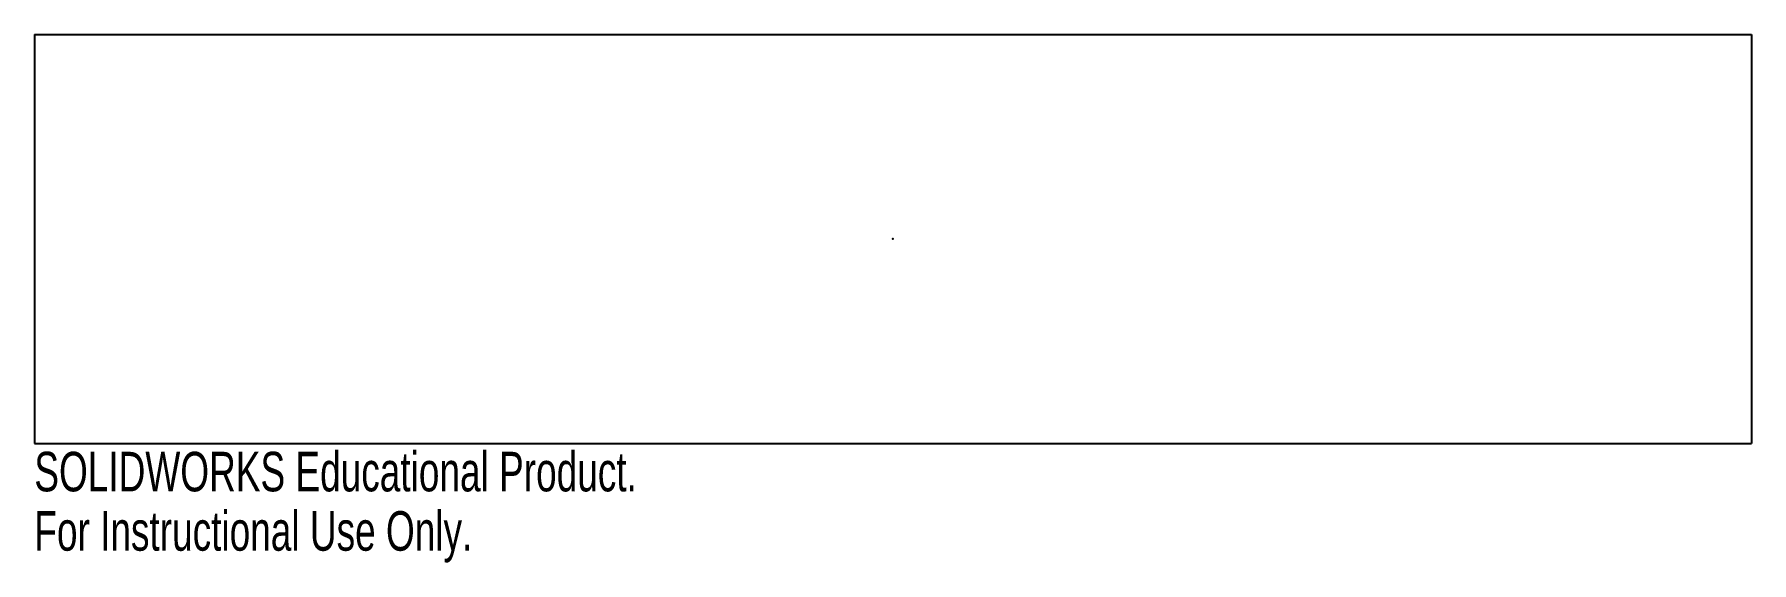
# Model space of a CAD drawing. Header units: millimetres. Extents: x -101 to 109, y -25 to 40.
import ezdxf

# ---------------------------------------------------------------- set-up
doc = ezdxf.new("R2010")
doc.units = ezdxf.units.MM
doc.header["$PDSIZE"] = -1
doc.styles.add('SLDTEXTSTYLE0', font='TXT', dxfattribs={"width": 0.7})

msp = doc.modelspace()

# ---------------------------------------------------------------- linework, layer by layer
at = {"color": 7, "linetype": 'Continuous'}
for p, q in [((-101.48, 39.58), (108.52, 39.58)), ((-101.48, 39.58), (-101.48, -10.42)), ((108.52, 39.58), (108.52, -10.42)), ((-101.48, -10.42), (108.52, -10.42))]:
    msp.add_line(p, q, dxfattribs=at)
msp.add_point((3.52, 14.58), dxfattribs=at)

# ---------------------------------------------------------------- texts
at = {"color": 7, "linetype": 'Continuous', "char_height": 4.8336, "attachment_point": 1, "style": 'SLDTEXTSTYLE0'}
for s, insert in [('SOLIDWORKS Educational Product.', (-101.48, -11.44)), ('For Instructional Use Only.', (-101.48, -18.69))]:
    msp.add_mtext(s, dxfattribs=dict(at, insert=insert))

doc.saveas('drawing.dxf')
